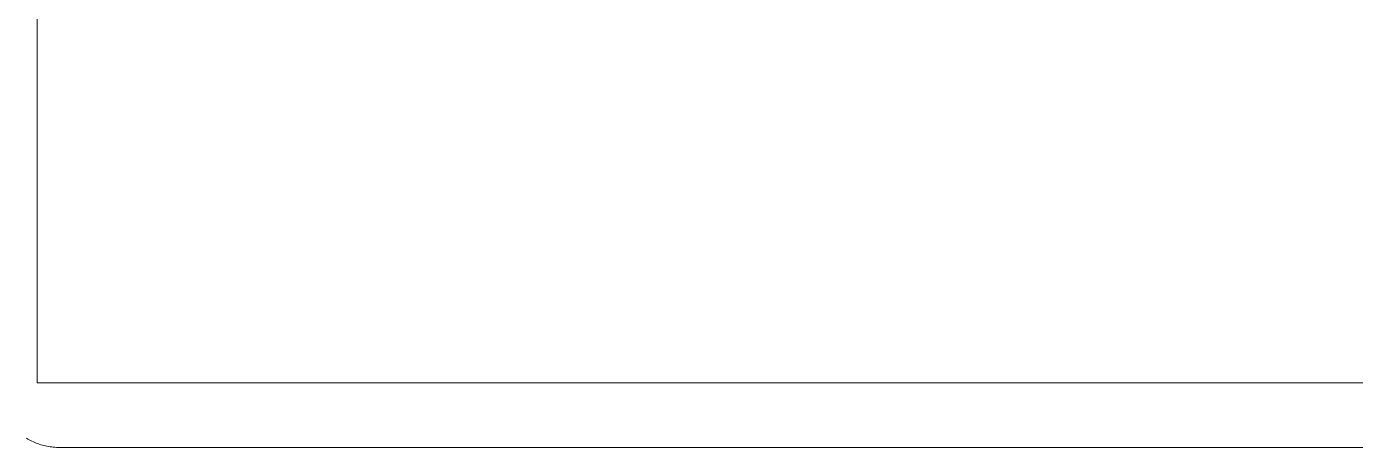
# Model space of a CAD drawing. Header units: millimetres. Extents: x -159872 to 386485, y -250577 to 158966.
# Drawn here: x 368978.1 to 369006.88, y 14308.21 to 14317.34 of the extents above; entities that cross this region are included whole.
import ezdxf

# ---------------------------------------------------------------- set-up
doc = ezdxf.new("R2010")
doc.units = ezdxf.units.MM
doc.layers.get('0').update_dxf_attribs({"lineweight": 25})
doc.layers.add('LDS-equipment-kitchen equipment', color=3, linetype='Continuous', lineweight=13)

# ---------------------------------------------------------------- blocks, each defined once
blk = doc.blocks.new('A$C73be1ed8')
blk.add_polyline3d([(628.5, 658.6, 0), (628.5, 658.634, 0), (628.502, 658.669, 0), (628.504, 658.703, 0), (628.507, 658.737, 0), (628.511, 658.771, 0), (628.515, 658.805, 0), (628.521, 658.839, 0), (628.527, 658.873, 0), (628.534, 658.907, 0), (628.542, 658.94, 0), (628.551, 658.973, 0), (628.56, 659.006, 0), (628.571, 659.039, 0), (628.582, 659.072, 0), (628.594, 659.104, 0), (628.607, 659.136, 0), (628.62, 659.167, 0), (628.634, 659.199, 0), (628.649, 659.229, 0), (628.665, 659.26, 0), (628.682, 659.29, 0), (628.699, 659.32, 0)])
at = {"transparency": 33554687}
for points in [[(677.1, 659.088, 0), (629.9, 659.088, 0)], [(629.9, 629.65, 0), (629.9, 659.088, 0)], [(628.5, 622.5, 0), (628.5, 658.6, 0)]]:
    blk.add_polyline3d(points, dxfattribs=at)
blk = doc.blocks.new('Group-338')
at = {"layer": 'LDS-equipment-kitchen equipment', "rotation": 89.99980100206008}
blk.add_blockref('A$C73be1ed8', (308963.898, 50137.225), dxfattribs=at)

msp = doc.modelspace()

# ---------------------------------------------------------------- block references
at = {"layer": 'LDS-equipment-kitchen equipment', "color": 7}
msp.add_blockref('Group-338', (60673.51323, -36457.51522), dxfattribs=at)

doc.saveas('drawing.dxf')
